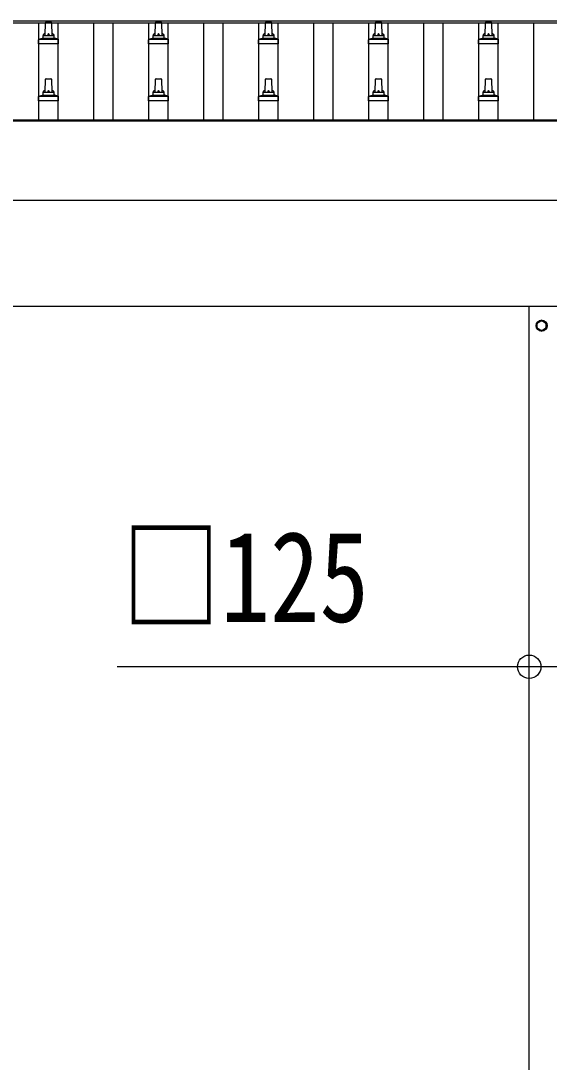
# Model space of a CAD drawing. Units: millimetres, scale not verified. Extents: x -21025 to 21025, y -14850 to 14850.
# Drawn here: x -11325 to -10365, y -4736 to -2843 of the extents above; entities that cross this region are included whole.
import ezdxf
from ezdxf.enums import TextEntityAlignment as Align

# ---------------------------------------------------------------- set-up
doc = ezdxf.new("R2010")
doc.units = ezdxf.units.MM
doc.header["$LTSCALE"] = 60
for name, color, linetype in [('0-5_YKK_13', 4, 'Continuous'), ('0-6_YKK_A1', 4, 'Continuous'), ('0-7_YKK_D', 6, 'Continuous')]:
    doc.layers.add(name, color=color, linetype=linetype)
doc.styles.add('ＭＳ ゴシック', font='')
doc.styles.get('ＭＳ ゴシック').set_extended_font_data('MS Gothic')

msp = doc.modelspace()

# ---------------------------------------------------------------- linework, layer by layer
at = {"layer": '0-5_YKK_13'}
for p, q in [((-11280.9, -2869.41), (-11280.17, -2845.88)), ((-11279.18, -2844.91), (-11270.63, -2844.91)), ((-11269.63, -2845.88), (-11268.9, -2869.41)), ((-11080.9, -2869.41), (-11080.17, -2845.88)), ((-11079.18, -2844.91), (-11070.63, -2844.91)), ((-11069.63, -2845.88), (-11068.9, -2869.41)), ((-10880.9, -2869.41), (-10880.17, -2845.88)), ((-10879.18, -2844.91), (-10870.63, -2844.91)), ((-10869.63, -2845.88), (-10868.9, -2869.41)), ((-10680.9, -2869.41), (-10680.17, -2845.88)), ((-10679.18, -2844.91), (-10670.63, -2844.91)), ((-10669.63, -2845.88), (-10668.9, -2869.41)), ((-10480.9, -2869.41), (-10480.17, -2845.88)), ((-10479.18, -2844.91), (-10470.63, -2844.91)), ((-10469.63, -2845.88), (-10468.9, -2869.41)), ((-11293.15, -2884.91), (-11293.15, -2877.19)), ((-11292.77, -2876.41), (-11257.03, -2876.41)), ((-11292.39, -2876.22), (-11285.67, -2874.59)), ((-11285.28, -2874.41), (-11264.52, -2874.41)), ((-11284.9, -2873.62), (-11284.9, -2869.41)), ((-11283.9, -2869.41), (-11265.9, -2869.41)), ((-11264.9, -2873.62), (-11264.9, -2869.41)), ((-11257.42, -2876.22), (-11264.14, -2874.59)), ((-11256.65, -2884.91), (-11256.65, -2877.19)), ((-11093.15, -2884.91), (-11093.15, -2877.19)), ((-11092.77, -2876.41), (-11057.03, -2876.41)), ((-11092.39, -2876.22), (-11085.67, -2874.59)), ((-11085.28, -2874.41), (-11064.52, -2874.41)), ((-11084.9, -2873.62), (-11084.9, -2869.41)), ((-11083.9, -2869.41), (-11065.9, -2869.41)), ((-11064.9, -2873.62), (-11064.9, -2869.41)), ((-11057.42, -2876.22), (-11064.14, -2874.59)), ((-11056.65, -2884.91), (-11056.65, -2877.19)), ((-10893.15, -2884.91), (-10893.15, -2877.19)), ((-10892.77, -2876.41), (-10857.03, -2876.41)), ((-10892.39, -2876.22), (-10885.67, -2874.59)), ((-10885.28, -2874.41), (-10864.52, -2874.41)), ((-10884.9, -2873.62), (-10884.9, -2869.41)), ((-10883.9, -2869.41), (-10865.9, -2869.41)), ((-10864.9, -2873.62), (-10864.9, -2869.41)), ((-10857.42, -2876.22), (-10864.14, -2874.59)), ((-10856.65, -2884.91), (-10856.65, -2877.19)), ((-10693.15, -2884.91), (-10693.15, -2877.19)), ((-10692.77, -2876.41), (-10657.03, -2876.41)), ((-10692.39, -2876.22), (-10685.67, -2874.59)), ((-10685.28, -2874.41), (-10664.52, -2874.41)), ((-10684.9, -2873.62), (-10684.9, -2869.41)), ((-10683.9, -2869.41), (-10665.9, -2869.41)), ((-10664.9, -2873.62), (-10664.9, -2869.41)), ((-10657.42, -2876.22), (-10664.14, -2874.59)), ((-10656.65, -2884.91), (-10656.65, -2877.19)), ((-10493.15, -2884.91), (-10493.15, -2877.19)), ((-10492.77, -2876.41), (-10457.03, -2876.41)), ((-10492.39, -2876.22), (-10485.67, -2874.59)), ((-10485.28, -2874.41), (-10464.52, -2874.41)), ((-10484.9, -2873.62), (-10484.9, -2869.41)), ((-10483.9, -2869.41), (-10465.9, -2869.41)), ((-10464.9, -2873.62), (-10464.9, -2869.41)), ((-10457.42, -2876.22), (-10464.14, -2874.59)), ((-10456.65, -2884.91), (-10456.65, -2877.19)), ((-11256.65, -2884.91), (-11293.15, -2884.91)), ((-11056.65, -2884.91), (-11093.15, -2884.91)), ((-10856.65, -2884.91), (-10893.15, -2884.91)), ((-10656.65, -2884.91), (-10693.15, -2884.91)), ((-10456.65, -2884.91), (-10493.15, -2884.91)), ((-11280.9, -2972.74), (-11280.17, -2949.21)), ((-11279.18, -2948.24), (-11270.63, -2948.24)), ((-11269.63, -2949.21), (-11268.9, -2972.74)), ((-11080.9, -2972.74), (-11080.17, -2949.21)), ((-11079.18, -2948.24), (-11070.63, -2948.24)), ((-11069.63, -2949.21), (-11068.9, -2972.74)), ((-10880.9, -2972.74), (-10880.17, -2949.21)), ((-10879.18, -2948.24), (-10870.63, -2948.24)), ((-10869.63, -2949.21), (-10868.9, -2972.74)), ((-10680.9, -2972.74), (-10680.17, -2949.21)), ((-10679.18, -2948.24), (-10670.63, -2948.24)), ((-10669.63, -2949.21), (-10668.9, -2972.74)), ((-10480.9, -2972.74), (-10480.17, -2949.21)), ((-10479.18, -2948.24), (-10470.63, -2948.24)), ((-10469.63, -2949.21), (-10468.9, -2972.74)), ((-11293.15, -2988.24), (-11293.15, -2980.53)), ((-11256.65, -2988.24), (-11293.15, -2988.24)), ((-11292.77, -2979.74), (-11257.03, -2979.74)), ((-11292.39, -2979.55), (-11285.67, -2977.92)), ((-11285.28, -2977.74), (-11264.52, -2977.74)), ((-11284.9, -2976.95), (-11284.9, -2972.74)), ((-11283.9, -2972.74), (-11265.9, -2972.74)), ((-11264.9, -2976.95), (-11264.9, -2972.74)), ((-11257.42, -2979.55), (-11264.14, -2977.92)), ((-11256.65, -2988.24), (-11256.65, -2980.53)), ((-11093.15, -2988.24), (-11093.15, -2980.53)), ((-11056.65, -2988.24), (-11093.15, -2988.24)), ((-11092.77, -2979.74), (-11057.03, -2979.74)), ((-11092.39, -2979.55), (-11085.67, -2977.92)), ((-11085.28, -2977.74), (-11064.52, -2977.74)), ((-11084.9, -2976.95), (-11084.9, -2972.74)), ((-11083.9, -2972.74), (-11065.9, -2972.74)), ((-11064.9, -2976.95), (-11064.9, -2972.74)), ((-11057.42, -2979.55), (-11064.14, -2977.92)), ((-11056.65, -2988.24), (-11056.65, -2980.53)), ((-10893.15, -2988.24), (-10893.15, -2980.53)), ((-10856.65, -2988.24), (-10893.15, -2988.24)), ((-10892.77, -2979.74), (-10857.03, -2979.74)), ((-10892.39, -2979.55), (-10885.67, -2977.92)), ((-10885.28, -2977.74), (-10864.52, -2977.74)), ((-10884.9, -2976.95), (-10884.9, -2972.74)), ((-10883.9, -2972.74), (-10865.9, -2972.74)), ((-10864.9, -2976.95), (-10864.9, -2972.74)), ((-10857.42, -2979.55), (-10864.14, -2977.92)), ((-10856.65, -2988.24), (-10856.65, -2980.53)), ((-10693.15, -2988.24), (-10693.15, -2980.53)), ((-10656.65, -2988.24), (-10693.15, -2988.24)), ((-10692.77, -2979.74), (-10657.03, -2979.74)), ((-10692.39, -2979.55), (-10685.67, -2977.92)), ((-10685.28, -2977.74), (-10664.52, -2977.74)), ((-10684.9, -2976.95), (-10684.9, -2972.74)), ((-10683.9, -2972.74), (-10665.9, -2972.74)), ((-10664.9, -2976.95), (-10664.9, -2972.74)), ((-10657.42, -2979.55), (-10664.14, -2977.92)), ((-10656.65, -2988.24), (-10656.65, -2980.53)), ((-10493.15, -2988.24), (-10493.15, -2980.53)), ((-10456.65, -2988.24), (-10493.15, -2988.24)), ((-10492.77, -2979.74), (-10457.03, -2979.74)), ((-10492.39, -2979.55), (-10485.67, -2977.92)), ((-10485.28, -2977.74), (-10464.52, -2977.74)), ((-10484.9, -2976.95), (-10484.9, -2972.74)), ((-10483.9, -2972.74), (-10465.9, -2972.74)), ((-10464.9, -2976.95), (-10464.9, -2972.74)), ((-10457.42, -2979.55), (-10464.14, -2977.92)), ((-10456.65, -2988.24), (-10456.65, -2980.53)), ((-10369.8, -3396.75), (-10369.9, -3396.75)), ((-10369.8, -3397.25), (-10369.9, -3397.25))]:
    msp.add_line(p, q, dxfattribs=at)
msp.add_lwpolyline([(-10378.4, -3387.19), (-10386.9, -3392.09), (-10386.9, -3401.91), (-10378.4, -3406.81), (-10369.9, -3401.91), (-10369.9, -3392.09)], close=True, dxfattribs=at)
for radius in [10, 8.5]:
    msp.add_circle((-10378.4, -3397), radius, dxfattribs=at)
for centre, radius, start, end in [((-11279.18, -2845.91), 1, 90, 178.60509), ((-11270.63, -2845.91), 1, 1.39491, 90), ((-11079.18, -2845.91), 1, 90, 178.60509), ((-11070.63, -2845.91), 1, 1.39491, 90), ((-10879.18, -2845.91), 1, 90, 178.60509), ((-10870.63, -2845.91), 1, 1.39491, 90), ((-10679.18, -2845.91), 1, 90, 178.60509), ((-10670.63, -2845.91), 1, 1.39491, 90), ((-10479.18, -2845.91), 1, 90, 178.60509), ((-10470.63, -2845.91), 1, 1.39491, 90), ((-11292.15, -2877.19), 1, 103.62699, 180), ((-11285.9, -2873.62), 1, 283.62699, 0), ((-11280.82, -2870.04), 4.13, 90, 171.17633), ((-11283.9, -2870.41), 1, 90, 180), ((-11271.57, -2869.41), 4.83, 133.60282, 180), ((-11278.23, -2869.41), 4.83, 0, 46.39718), ((-11268.99, -2870.04), 4.13, 8.82367, 90), ((-11265.9, -2870.41), 1, 0, 90), ((-11263.9, -2873.62), 1, 180, 256.37301), ((-11257.65, -2877.19), 1, 0, 76.37301), ((-11092.15, -2877.19), 1, 103.62699, 180), ((-11085.9, -2873.62), 1, 283.62699, 0), ((-11080.82, -2870.04), 4.13, 90, 171.17633), ((-11083.9, -2870.41), 1, 90, 180), ((-11071.57, -2869.41), 4.83, 133.60282, 180), ((-11078.23, -2869.41), 4.83, 0, 46.39718), ((-11068.99, -2870.04), 4.13, 8.82367, 90), ((-11065.9, -2870.41), 1, 0, 90), ((-11063.9, -2873.62), 1, 180, 256.37301), ((-11057.65, -2877.19), 1, 0, 76.37301), ((-10892.15, -2877.19), 1, 103.62699, 180), ((-10885.9, -2873.62), 1, 283.62699, 0), ((-10880.82, -2870.04), 4.13, 90, 171.17633), ((-10883.9, -2870.41), 1, 90, 180), ((-10871.57, -2869.41), 4.83, 133.60282, 180), ((-10878.23, -2869.41), 4.83, 0, 46.39718), ((-10868.99, -2870.04), 4.13, 8.82367, 90), ((-10865.9, -2870.41), 1, 0, 90), ((-10863.9, -2873.62), 1, 180, 256.37301), ((-10857.65, -2877.19), 1, 0, 76.37301), ((-10692.15, -2877.19), 1, 103.62699, 180), ((-10685.9, -2873.62), 1, 283.62699, 0), ((-10680.82, -2870.04), 4.13, 90, 171.17633), ((-10683.9, -2870.41), 1, 90, 180), ((-10671.57, -2869.41), 4.83, 133.60282, 180), ((-10678.23, -2869.41), 4.83, 0, 46.39718), ((-10668.99, -2870.04), 4.13, 8.82367, 90), ((-10665.9, -2870.41), 1, 0, 90), ((-10663.9, -2873.62), 1, 180, 256.37301), ((-10657.65, -2877.19), 1, 0, 76.37301), ((-10492.15, -2877.19), 1, 103.62699, 180), ((-10485.9, -2873.62), 1, 283.62699, 0), ((-10480.82, -2870.04), 4.13, 90, 171.17633), ((-10483.9, -2870.41), 1, 90, 180), ((-10471.57, -2869.41), 4.83, 133.60282, 180), ((-10478.23, -2869.41), 4.83, 0, 46.39718), ((-10468.99, -2870.04), 4.13, 8.82367, 90), ((-10465.9, -2870.41), 1, 0, 90), ((-10463.9, -2873.62), 1, 180, 256.37301), ((-10457.65, -2877.19), 1, 0, 76.37301), ((-11279.18, -2949.24), 1, 90, 178.60509), ((-11270.63, -2949.24), 1, 1.39491, 90), ((-11079.18, -2949.24), 1, 90, 178.60509), ((-11070.63, -2949.24), 1, 1.39491, 90), ((-10879.18, -2949.24), 1, 90, 178.60509), ((-10870.63, -2949.24), 1, 1.39491, 90), ((-10679.18, -2949.24), 1, 90, 178.60509), ((-10670.63, -2949.24), 1, 1.39491, 90), ((-10479.18, -2949.24), 1, 90, 178.60509), ((-10470.63, -2949.24), 1, 1.39491, 90), ((-11280.82, -2973.37), 4.13, 90, 171.17633), ((-11271.57, -2972.74), 4.83, 133.60282, 180), ((-11278.23, -2972.74), 4.83, 0, 46.39718), ((-11268.99, -2973.37), 4.13, 8.82367, 90), ((-11080.82, -2973.37), 4.13, 90, 171.17633), ((-11071.57, -2972.74), 4.83, 133.60282, 180), ((-11078.23, -2972.74), 4.83, 0, 46.39718), ((-11068.99, -2973.37), 4.13, 8.82367, 90), ((-10880.82, -2973.37), 4.13, 90, 171.17633), ((-10871.57, -2972.74), 4.83, 133.60282, 180), ((-10878.23, -2972.74), 4.83, 0, 46.39718), ((-10868.99, -2973.37), 4.13, 8.82367, 90), ((-10680.82, -2973.37), 4.13, 90, 171.17633), ((-10671.57, -2972.74), 4.83, 133.60282, 180), ((-10678.23, -2972.74), 4.83, 0, 46.39718), ((-10668.99, -2973.37), 4.13, 8.82367, 90), ((-10480.82, -2973.37), 4.13, 90, 171.17633), ((-10471.57, -2972.74), 4.83, 133.60282, 180), ((-10478.23, -2972.74), 4.83, 0, 46.39718), ((-10468.99, -2973.37), 4.13, 8.82367, 90), ((-11292.15, -2980.53), 1, 103.62699, 180), ((-11285.9, -2976.95), 1, 283.62699, 0), ((-11283.9, -2973.74), 1, 90, 180), ((-11265.9, -2973.74), 1, 0, 90), ((-11263.9, -2976.95), 1, 180, 256.37301), ((-11257.65, -2980.53), 1, 0, 76.37301), ((-11092.15, -2980.53), 1, 103.62699, 180), ((-11085.9, -2976.95), 1, 283.62699, 0), ((-11083.9, -2973.74), 1, 90, 180), ((-11065.9, -2973.74), 1, 0, 90), ((-11063.9, -2976.95), 1, 180, 256.37301), ((-11057.65, -2980.53), 1, 0, 76.37301), ((-10892.15, -2980.53), 1, 103.62699, 180), ((-10885.9, -2976.95), 1, 283.62699, 0), ((-10883.9, -2973.74), 1, 90, 180), ((-10865.9, -2973.74), 1, 0, 90), ((-10863.9, -2976.95), 1, 180, 256.37301), ((-10857.65, -2980.53), 1, 0, 76.37301), ((-10692.15, -2980.53), 1, 103.62699, 180), ((-10685.9, -2976.95), 1, 283.62699, 0), ((-10683.9, -2973.74), 1, 90, 180), ((-10665.9, -2973.74), 1, 0, 90), ((-10663.9, -2976.95), 1, 180, 256.37301), ((-10657.65, -2980.53), 1, 0, 76.37301), ((-10492.15, -2980.53), 1, 103.62699, 180), ((-10485.9, -2976.95), 1, 283.62699, 0), ((-10483.9, -2973.74), 1, 90, 180), ((-10465.9, -2973.74), 1, 0, 90), ((-10463.9, -2976.95), 1, 180, 256.37301), ((-10457.65, -2980.53), 1, 0, 76.37301), ((-10378.4, -3397), 8.6, 171.25399, 188.74601), ((-10378.4, -3397), 8.6, 111.25399, 128.74601), ((-10378.4, -3397), 8.6, 231.25399, 248.74601), ((-10378.4, -3397), 8.6, 51.25399, 68.74601), ((-10378.4, -3397), 8.6, 291.25399, 308.74601), ((-10378.4, -3397), 8.6, 1.66581, 8.74601), ((-10378.4, -3397), 8.6, 351.25399, 358.33419)]:
    msp.add_arc(centre, radius, start, end, dxfattribs=at)
at = {"layer": '0-6_YKK_A1'}
for p, q in [((-15697.9, -2842.89), (-10297.4, -2842.89)), ((-15697.9, -2846.47), (-10274.9, -2846.47)), ((-11292.4, -3022.93), (-11292.4, -2846.47)), ((-11257.4, -3022.93), (-11257.4, -2846.47)), ((-11192.4, -3022.93), (-11192.4, -2846.47)), ((-11157.4, -3022.93), (-11157.4, -2846.47)), ((-11092.4, -3022.93), (-11092.4, -2846.47)), ((-11057.4, -3022.93), (-11057.4, -2846.47)), ((-10992.4, -3022.93), (-10992.4, -2846.47)), ((-10957.4, -3022.93), (-10957.4, -2846.47)), ((-10892.4, -3022.93), (-10892.4, -2846.47)), ((-10857.4, -3022.93), (-10857.4, -2846.47)), ((-10792.4, -3022.93), (-10792.4, -2846.47)), ((-10757.4, -3022.93), (-10757.4, -2846.47)), ((-10692.4, -3022.93), (-10692.4, -2846.47)), ((-10657.4, -3022.93), (-10657.4, -2846.47)), ((-10592.4, -3022.93), (-10592.4, -2846.47)), ((-10557.4, -3022.93), (-10557.4, -2846.47)), ((-10492.4, -3022.93), (-10492.4, -2846.47)), ((-10457.4, -3022.93), (-10457.4, -2846.47)), ((-10392.4, -3022.93), (-10392.4, -2846.47)), ((-15697.9, -3022.93), (-10297.4, -3022.93)), ((-15693.2, -3024.49), (-10297.4, -3024.49)), ((-10297.4, -3169.36), (-15693.2, -3169.36)), ((-10289.9, -3362), (-15581.25, -3362)), ((-10400.9, -7362), (-10400.9, -3362.2))]:
    msp.add_line(p, q, dxfattribs=at)
at = {"layer": '0-7_YKK_D'}
msp.add_lwpolyline([(-10275.9, -4017), (-10400.9, -4017), (-11149.9, -4017)], dxfattribs=at)
msp.add_circle((-10400.9, -4017), 21.25, dxfattribs=at)

# ---------------------------------------------------------------- texts
at = {"layer": '0-7_YKK_D', "style": 'ＭＳ ゴシック', "width": 0.8}
msp.add_text('□125', height=165, dxfattribs=at).set_placement((-11141.9, -3985), align=Align.BOTTOM_LEFT)

doc.saveas('drawing.dxf')
